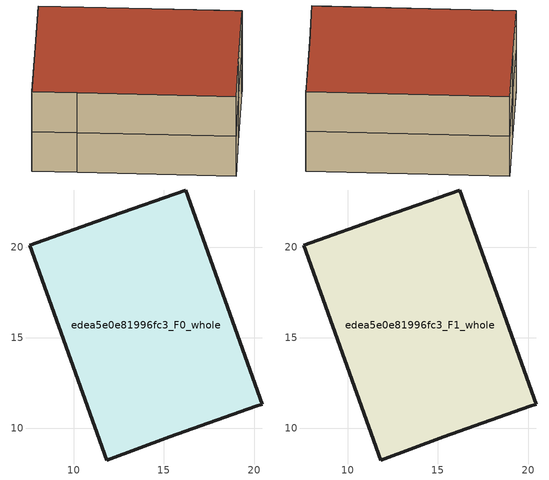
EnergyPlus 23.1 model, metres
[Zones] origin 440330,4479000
edea5e0e81996fc3_F0_whole
 floor ground (EU_floor_Construction): 16.21,23.18 20.43,11.32 20.08,11.19 15.31,9.52 11.82,8.23 8.51,17.49 7.57,20.12 12.07,21.71 z0
 wall outside (EU_wall_Construction): 20.08,11.19 20.43,11.32 16.21,23.18 12.07,21.71 7.57,20.12 8.51,17.49 11.82,8.23 15.31,9.52 20.08,11.19 z0:3
edea5e0e81996fc3_F1_whole
 floor to edea5e0e81996fc3_F0_whole (EU_floor_Construction): 16.21,23.18 20.43,11.32 20.08,11.19 15.31,9.52 11.82,8.23 8.51,17.49 7.57,20.12 12.07,21.71 z3
 wall outside (EU_wall_Construction): 20.08,11.19 20.43,11.32 16.21,23.18 12.07,21.71 7.57,20.12 8.51,17.49 11.82,8.23 15.31,9.52 20.08,11.19 z3:6
 roof outside (EU_roof_Construction): 20.08,11.19 20.43,11.32 16.21,23.18 12.07,21.71 7.57,20.12 8.51,17.49 11.82,8.23 15.31,9.52 z6
[Building]
EU S2 Campaign: North Axis=0; Terrain=City; Solar Distribution=FullExterior
[Site:Location]
Madrid: Latitude=40.5; Longitude=-3.5; Time Zone=1; Elevation=609
[SizingPeriod:WeatherFileDays]
AnnualSizingPeriod: Begin Month=1; Begin Day of Month=1; End Month=12; End Day of Month=31; Day of Week for Start Day=Monday; Use Weather File Daylight Saving Period=No; Use Weather File Rain and Snow Indicators=No
[MATERIAL]
EU_InternalMass_Material: Roughness=MediumRough; Thickness=0.1; Conductivity=1; Density=1800; Specific Heat=900; Thermal Absorptance=0.9; Solar Absorptance=0.7; Visible Absorptance=0.7
[MATERIAL:NOMASS] Roughness=MediumRough; Thermal Absorptance=0.9; Solar Absorptance=0.7; Visible Absorptance=0.7
Name | Thermal Resistance
EU_wall_NoMass | 0.459673
EU_roof_NoMass | 0.495815
EU_floor_NoMass | 0.788942
[CONSTRUCTION]
EU_wall_Construction: EU_wall_NoMass
EU_roof_Construction: EU_roof_NoMass
EU_floor_Construction: EU_floor_NoMass
EU_InternalMass_Construction: EU_InternalMass_Material
[ZONE] Type=1; Multiplier=1; Ceiling Height=autocalculate; Volume=345.986; Floor Area=autocalculate; Part of Total Floor Area=Yes
edea5e0e81996fc3_F0_whole; edea5e0e81996fc3_F1_whole
[INTERNALMASS] Construction=EU_InternalMass_Construction; Surface Area=106.529
Name | Zone or ZoneList
edea5e0e81996fc3_F0_whole_EU_InternalMass | edea5e0e81996fc3_F0_whole
edea5e0e81996fc3_F1_whole_EU_InternalMass | edea5e0e81996fc3_F1_whole
[OTHEREQUIPMENT] Fuel Type=Electricity; Design Level Calculation Method=Watts/Area; Power per Zone Floor Area=1; Fraction Latent=0; Fraction Radiant=0; Fraction Lost=0; Carbon Dioxide Generation Rate=0; EndUse Subcategory=EU_Step8_InternalGains
Name | Zone or ZoneList or Space or SpaceList | Schedule
EU_Step8_InternalGain_edea5e0e81996fc3_F0_whole_f000 | edea5e0e81996fc3_F0_whole | EU_Step8_GainSchedule_edea5e0e81996fc3_F0_whole_f000
EU_Step8_InternalGain_edea5e0e81996fc3_F1_whole_f000 | edea5e0e81996fc3_F1_whole | EU_Step8_GainSchedule_edea5e0e81996fc3_F1_whole_f000
[ZONEVENTILATION:DESIGNFLOWRATE] Schedule=EU_AlwaysOn; Design Flow Rate Calculation Method=AirChanges/Hour; Air Changes per Hour=0.719161; Ventilation Type=Natural; Fan Pressure Rise=0; Fan Total Efficiency=1; Constant Term Coefficient=1; Temperature Term Coefficient=0; Velocity Term Coefficient=0; Velocity Squared Term Coefficient=0; Minimum Indoor Temperature=-100; Maximum Indoor Temperature=100; Delta Temperature=-100; Minimum Outdoor Temperature=-100; Maximum Outdoor Temperature=100; Maximum Wind Speed=40
Name | Zone or ZoneList or Space or SpaceList
EU_ConstantAir_edea5e0e81996fc3_F0_whole | edea5e0e81996fc3_F0_whole
EU_ConstantAir_edea5e0e81996fc3_F1_whole | edea5e0e81996fc3_F1_whole
[HVACTEMPLATE:THERMOSTAT] Constant Heating Setpoint=20; Constant Cooling Setpoint=50
EU_HeatOnly_edea5e0e81996fc3_F0_whole; EU_HeatOnly_edea5e0e81996fc3_F1_whole
[HVACTEMPLATE:ZONE:IDEALLOADSAIRSYSTEM] System Availability Schedule=EU_AlwaysOn; Maximum Heating Supply Air Temperature=50; Minimum Cooling Supply Air Temperature=13; Maximum Heating Supply Air Humidity Ratio=0.0156; Minimum Cooling Supply Air Humidity Ratio=0.0077; Heating Limit=NoLimit; Cooling Limit=NoLimit; Heating Availability Schedule=EU_AlwaysOn; Cooling Availability Schedule=EU_CoolingOff; Dehumidification Control Type=ConstantSensibleHeatRatio; Cooling Sensible Heat Ratio=0.7; Dehumidification Setpoint=60; Humidification Control Type=None; Humidification Setpoint=30; Outdoor Air Method=None; Outdoor Air Flow Rate per Person=0.00944; Outdoor Air Flow Rate per Zone Floor Area=0; Outdoor Air Flow Rate per Zone=0; Demand Controlled Ventilation Type=None; Outdoor Air Economizer Type=NoEconomizer; Heat Recovery Type=None; Sensible Heat Recovery Effectiveness=0.7; Latent Heat Recovery Effectiveness=0.65
Name | Template Thermostat
edea5e0e81996fc3_F0_whole | EU_HeatOnly_edea5e0e81996fc3_F0_whole
edea5e0e81996fc3_F1_whole | EU_HeatOnly_edea5e0e81996fc3_F1_whole
[SIZING:ZONE] Zone Cooling Design Supply Air Temperature Input Method=SupplyAirTemperature; Zone Cooling Design Supply Air Temperature=13; Zone Heating Design Supply Air Temperature Input Method=SupplyAirTemperature; Zone Heating Design Supply Air Temperature=50; Zone Cooling Design Supply Air Humidity Ratio=0.008; Zone Heating Design Supply Air Humidity Ratio=0.008; Cooling Design Air Flow Method=DesignDay; Cooling Design Air Flow Rate=0; Cooling Minimum Air Flow per Zone Floor Area=0.000762; Cooling Minimum Air Flow=0; Cooling Minimum Air Flow Fraction=0.2; Heating Design Air Flow Method=DesignDay; Heating Design Air Flow Rate=0; Heating Maximum Air Flow per Zone Floor Area=0.002032; Heating Maximum Air Flow=0.141576; Heating Maximum Air Flow Fraction=0.3; Account for Dedicated Outdoor Air System=No; Dedicated Outdoor Air System Control Strategy=NeutralSupplyAir; Dedicated Outdoor Air Low Setpoint Temperature for Design=autosize; Dedicated Outdoor Air High Setpoint Temperature for Design=autosize; Zone Load Sizing Method=Sensible Load Only No Latent Load; Zone Latent Cooling Design Supply Air Humidity Ratio Input Method=HumidityRatioDifference; Zone Cooling Design Supply Air Humidity Ratio Difference=0.005; Zone Latent Heating Design Supply Air Humidity Ratio Input Method=HumidityRatioDifference; Zone Humidification Design Supply Air Humidity Ratio Difference=0.005
edea5e0e81996fc3_F0_whole; edea5e0e81996fc3_F1_whole
[SCHEDULE:CONSTANT]
Name | Hourly Value
EU_AlwaysOn | 1
EU_CoolingOff | 0
[SCHEDULE:FILE] Column Number=1; Rows to Skip at Top=0; Number of Hours of Data=8760; Column Separator=Comma; Interpolate to Timestep=No; Minutes per Item=60; Adjust Schedule for Daylight Savings=Yes
Name | File
EU_Step8_GainSchedule_edea5e0e81996fc3_F0_whole_f000 | C:\Users\o_iseri\Desktop\OpenUBEM\openubem\outputs\eu_evidence\EU-11\ES-MAD-BERRUGUETE\idfs\edea5e0e81996fc3\edea5e0e81996fc3_F0_whole_f000_gain.csv
EU_Step8_GainSchedule_edea5e0e81996fc3_F1_whole_f000 | C:\Users\o_iseri\Desktop\OpenUBEM\openubem\outputs\eu_evidence\EU-11\ES-MAD-BERRUGUETE\idfs\edea5e0e81996fc3\edea5e0e81996fc3_F1_whole_f000_gain.csv
